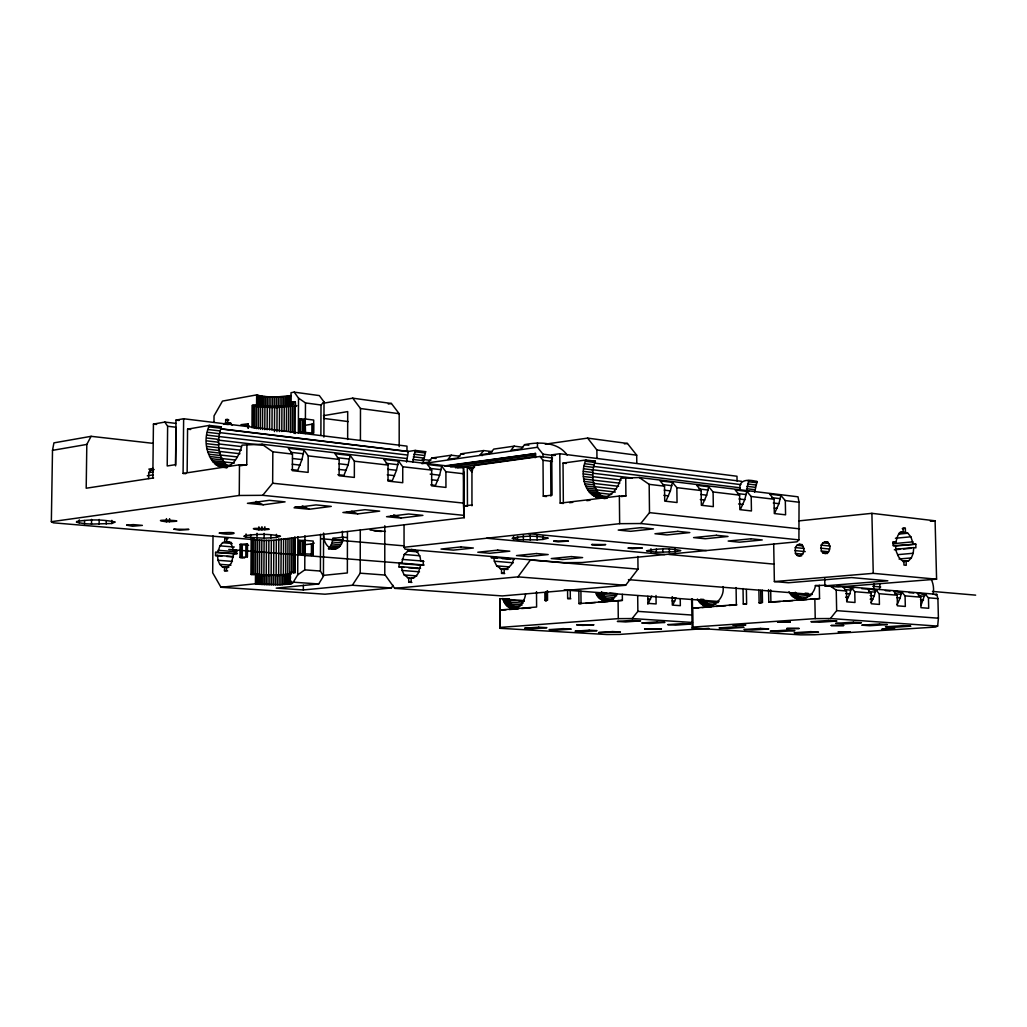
<?xml version="1.0" encoding="UTF-8"?>
<svg xmlns="http://www.w3.org/2000/svg" width="1027" height="1027" viewBox="0 0 1027 1027"><rect width="100%" height="100%" fill="white"/><g stroke="black" fill="none" stroke-linecap="round" stroke-linejoin="round"><path stroke-width="1.5" d="M384.791 525.747L384.778 574.44L394.715 588.355L502.293 595.93L625.636 585.274L638.011 569.125L637.87 556.467M388.039 465.064L388.026 481.111L402.738 482.716L402.738 466.759L398.527 461.123L383.828 459.416L388.039 465.064L354.379 461.2L350.194 455.474L334.969 453.703L339.154 459.441L339.103 475.771L354.341 477.427L354.379 461.2M342.376 537.647L342.389 531.28M347.447 531.511L347.357 572.95L322.889 575.428M347.652 439.479L347.704 411.596L323.428 415.678M323.582 533.052L323.441 576.237L318.691 583.965L276.212 588.124L303.337 589.96L352.364 585.249L360.207 573.182L360.284 529.945M360.426 440.339L360.477 408.515L352.736 398.168L322.94 403.316M294.98 572.206L294.646 537.095M295.134 433.548L295.275 401.685L290.988 402.443L291.026 392.699L294.171 392.134L319.358 395.588L324.019 401.904L323.903 437.091M294.852 573.092L295.147 537.172M295.763 406.564L295.275 401.685M294.479 572.142L290.153 572.591L290.102 582.502L293.26 582.181L297.702 574.889L297.881 536.659M298.344 433.137L298.51 398.091L294.171 392.134M298.831 553.617L298.883 540.407L304.891 540.369L313.222 541.075L313.171 554.246L298.831 553.617L302.169 554.144L302.22 540.959L298.883 540.407M299.37 432.085L299.435 419.029L305.404 418.99L313.697 420.056L313.646 433.073L299.37 432.085L302.695 432.88L302.747 419.85L299.435 419.029M300.269 553.81L300.333 540.613M300.808 432.38L300.86 419.337M303.337 589.96L303.35 585.185M303.607 554.49L303.671 541.332L302.22 540.959M304.133 433.394L304.185 420.39L302.747 419.85M304.531 554.503L305.109 542.102L303.671 541.332M304.583 553.386L304.634 541.717M305.096 432.495L305.147 420.942L304.185 420.39M297.702 574.889L304.762 569.869L304.839 553.579M304.891 540.369L304.916 535.722M305.404 418.99L305.468 402.931L298.51 398.091M305.045 554.131L305.109 542.102M305.545 433.587L305.147 420.942M308.203 455.885L308.126 472.381L292.387 470.661L292.464 454.075L288.317 448.247L304.031 450.083L308.203 455.885L339.154 459.441M311.399 555.504L311.451 543.925L314.275 543.078M311.874 434.216L311.913 424.202L313.415 423.676L313.376 433.702M312.914 555.158L312.953 543.565M323.441 576.237L320.411 571.038L320.54 534.322M320.886 435.332L321.002 404.997L324.019 401.904M258.881 529.829C236.672 526.877 290.782 529.252 258.881 529.829L258.894 526.8M290.102 582.502L292.734 583.31L280.872 584.761L258.727 584.273L258.791 574.44L250.96 574.414L251.191 539.329M290.988 402.443L293.491 404.202L285.108 406.23L270.884 406.538L259.87 405.472L259.934 395.806L256.66 394.882L222.474 401.095L214.04 415.858L213.988 422.264M259.459 575.223L259.677 539.945M260.383 429.286L260.524 406.833C250.01 406.243 250.049 403.727 259.87 405.472M259.998 584.389L260.062 574.568L258.791 574.44M261.128 405.691L261.192 396.024L259.934 395.806M261.41 584.491L261.461 574.671L260.062 574.568M262.527 405.883L262.578 396.229L261.192 396.024M261.834 540.074L261.615 575.338L287.791 575.274L287.971 538.43M261.924 529.881L261.936 526.671M262.527 429.479L262.668 407.039L260.524 406.833M262.925 584.594L262.989 574.773L261.461 574.671M264.029 406.063L264.093 396.409L262.578 396.229M263.888 575.441L264.106 540.189M264.106 538.174L276.43 537.545L280.487 536.21C268.792 533.591 256.301 534.04 244.452 535.735L243.848 536.453L246.031 537.16L264.106 538.174L264.132 533.398M264.773 429.645L264.915 407.218L262.668 407.039M264.838 529.791L264.85 526.761M264.542 584.671L264.607 574.863L262.989 574.773M265.634 406.217L265.685 396.576L264.093 396.409M266.25 575.518L266.455 540.279M267.123 429.774L267.264 407.36L264.915 407.218M266.25 584.735L266.301 574.927L264.607 574.863M267.315 406.358L267.379 396.704L265.685 396.576M268.008 584.799L268.073 574.992L266.301 574.927M269.074 406.461L269.138 396.82L267.379 396.704M268.676 575.569L268.881 540.356M269.536 429.877L269.665 407.462L267.264 407.36M269.831 584.838L269.896 575.03L268.073 574.992M270.884 406.538L270.935 396.91L269.138 396.82M270.923 537.981L270.935 534.797M271.141 575.608L271.346 540.395M271.988 429.954L272.116 407.539L269.665 407.462M271.693 584.864L271.744 575.056L269.896 575.03M272.72 406.602L272.784 396.961L270.935 396.91M152.843 443.317L91.095 436.321L53.93 442.868L52.505 450.352L51.35 521.703L239.252 495.476L262.694 495.322L272.656 483.229L272.835 451.816L261.962 444.242L242.09 445.127C229.252 490.367 195.412 456.579 209.354 425.396L221.383 426.847C216.967 439.659 216.851 456.874 228.02 466.297L215.965 464.987M273.567 584.876L273.837 540.407M274.466 431.584L274.594 407.578L272.116 407.539M274.581 406.628L274.633 396.987L272.784 396.961M275.441 584.864L275.493 575.069L291.296 574.08M276.443 406.628L276.494 396.987L291.36 395.588M276.135 575.621L276.327 540.407M276.943 431.584L277.072 407.578L296.931 405.755M276.43 537.545L276.443 534.361M277.29 584.851L277.341 575.043M278.278 406.602L278.33 396.961M278.612 575.582L278.805 538.777M279.395 431.558L279.524 407.552M279.113 584.812L279.164 575.004M280.076 406.551L280.127 396.91M280.872 584.761L281.231 538.726M281.796 431.481L281.924 407.475M281.834 406.474L281.886 396.833M282.566 584.697L282.618 574.889M283.503 406.358L283.555 396.717M283.388 575.467L283.58 538.649M284.132 431.379L284.261 407.372M284.184 584.62L284.235 574.812M285.108 406.23L285.159 396.589M285.686 584.53L285.827 538.546M286.379 431.25L286.507 407.231M286.597 406.076L286.649 396.435M287.085 584.427L287.136 574.606M287.984 405.896L288.035 396.255M288.51 431.083L288.638 407.051M288.343 584.312L288.394 574.491M289.242 405.704L289.28 396.05M289.473 584.183L289.511 574.363M290.346 405.485L290.397 395.831M289.794 575.146L289.986 538.289M290.5 432.495L290.628 406.846M290.436 584.055L290.448 581.243M290.513 578.304L290.153 572.591M291.309 405.254L291.321 402.494M291.244 583.914L291.257 581.102M292.117 405.01L292.13 402.25M291.668 571.808L291.835 538.122M292.348 432.277L292.477 406.615M292.746 404.754L292.759 401.981M293.35 573.259L293.517 538.289M294.017 433.381L294.146 406.358M227.673 570.948L224.477 570.717L224.502 567.328L222.384 566.878L219.765 564.337L218.032 560.293L217.454 555.363L215.554 555.581L215.58 552.359L237.057 553.604M217.878 552.09L219.919 545.851L222.577 542.705L224.708 541.781L224.733 538.392L226.749 538.148L226.723 541.537L228.841 541.961L231.486 544.477L233.45 550.279L236.595 550.536M228.315 424.587L223.539 423.997L225.658 422.97L225.683 419.619L227.686 419.273L227.66 422.623L229.778 422.931L232.397 425.294M239.252 495.476L239.471 464.795L246.75 464.756L246.904 444.344M239.984 557.443L240.087 544.413L247.43 543.797L247.34 556.852L239.984 557.443L244.606 557.956M241.088 557.533L241.178 544.515M242.205 557.725L242.308 544.721L240.087 544.413M245.825 556.634L245.902 545.093L242.308 544.721M246.031 537.16L246.056 533.963M247.34 556.852L247.327 543.784M248.123 428.079L248.149 423.779L240.96 424.677L249.407 426M248.239 428.105L248.149 423.779M250.652 537.724L250.678 534.541M252 427.72L252.103 405.37M252.578 537.968L252.334 574.606L251.012 574.427M253.31 428.028L253.464 405.729M253.849 574.786L254.093 538.174M254.824 428.323L254.966 406.037M258.727 584.273L255.428 583.785L255.787 539.958M256.506 428.593L256.66 406.333M256.596 404.574L256.66 394.882M255.787 583.875L255.851 574.016M256.955 404.728L257.02 395.036M256.609 584.016L256.673 574.17M256.994 538.084L257.02 533.308M257.764 404.985L257.828 395.305M257.43 575.094L257.649 540.125M258.368 428.85L258.522 406.589M257.584 584.145L257.649 574.311M258.74 405.229L258.804 395.562M708.874 628.331L619.525 634.429L606.906 634.519L500.072 628.306L499.79 598.715L509.045 598.882L511.793 604.736L516.735 608.536C509.854 610.128 504.129 604.749 502.806 598.459M213.013 535.978L212.692 572.809L220.946 587.264L325.033 594.197L391.377 587.996L393.11 585.351M166.4 521.755C142.958 518.751 198.814 520.894 166.4 521.755L166.438 518.622M152.818 478.043L153.434 424.087L164.821 422.071L167.632 426.244L167.208 465.963L175.553 464.653L176.015 420.094L183.64 418.746L406.974 446.142L406.987 450.892M169.558 521.793L169.596 518.674M175.617 465.86L176.015 427.36M185.784 473.691L183.088 473.421L183.64 418.746M187.145 472.24L187.569 429.145L209.354 425.396M84.535 523.693L76.473 522.281L76.64 521.485C89.285 519.367 102.674 519.354 115.229 522.024L111.789 523.513L91.506 524.091L84.535 523.693L84.586 520.522M91.095 436.321L86.82 444.421L86.191 488.223L153.575 477.94M91.506 524.091L91.57 519.354M99.118 524.194L99.183 519.457M106.23 523.988L106.282 520.83M111.789 523.513L111.84 520.342M79.259 523.064L79.297 519.88M722.944 586.584C725.807 600.885 705.228 615.045 697.41 598.985M585.916 460.006C579.215 474.358 584.748 500.046 604.749 497.787C591.963 491.099 590.358 473.37 595.378 461.187L585.916 460.006L563.027 463.087L563.348 503.461L560.177 503.127L559.792 453.729L551.756 454.845L552.064 495.117L543.27 496.195L543.013 460.289L539.971 456.476L474.782 465.501L471.945 470.007L471.945 505.797M51.35 521.703L53.314 522.82L263.105 540.42L272.887 540.356L464.281 517.685L463.357 503.076L463.524 467.863L261.962 444.242M404.047 524.99L404.06 547.263L405.049 549.137L563.977 562.655L582.116 562.526L796.978 541.82L798.916 539.868L799.045 502.229L798.005 496.811L639.269 477.516L620.68 478.248C618.549 489.314 607.445 501.856 595.275 496.734M691.607 598.869L692.172 628.036L800.649 634.866L814.488 634.763L935.469 627.061L937.664 626.098L938.408 618.203L937.908 598.6L936.752 594.351L836.979 585.865M332.324 549.278C338.923 549.804 343.365 543.257 343.095 537.211L347.203 537.57M340.245 545.902L329.924 547.07L332.016 543.155L332.774 538.418L343.095 537.211M740.133 489.969C737.977 478.749 749.274 479.455 757.117 481.547L754.64 492.113M748.824 480.508L746.347 491.111L749.107 491.445M412.674 462.111L415.242 450.417L425.653 451.675L423.085 463.331M903.041 561.666L908.484 560.87L911.36 557.918L913.208 553.271L913.76 547.622L915.891 547.853L915.802 544.169L893.182 545.735M406.551 462.099L408.335 451.431L415.242 450.417M892.745 542.333L895.826 542.038L897.906 535.375L900.82 532.448L903.169 531.935L903.08 528.058L905.339 528.314L905.429 532.191L907.817 533.231L910.846 536.787L913.234 543.899M233.45 550.279L235.786 550.01L235.761 553.258L233.822 553.489L231.345 563.053L228.649 566.198L226.518 567.097L226.492 570.498L224.477 570.717M418.182 551.255L408.695 550.459L404.214 554.464L401.596 563.181L399.079 563.451L399.079 567.02L403.829 567.392M414.279 549.753L411.121 549.484L414.869 550.177L418.066 552.988L420.21 557.494L420.723 561.217L423.291 560.947L423.291 564.555L420.736 564.811L418.092 573.592L414.895 577.058L411.134 578.535L411.147 581.95L408.72 582.181L408.72 578.06L404.214 574.953L402.109 570.46L401.596 566.763L399.079 567.02M291.475 469.596L297.766 470.289L301.964 459.57L304.031 450.083M337.857 474.679L343.942 475.347L348.127 464.807L350.194 455.474M525.529 593.978C524.9 601.244 518.853 610.654 510.496 608.125M387.898 480.161L392.314 480.649L396.486 470.289L398.527 461.123M430.749 484.86L435.499 485.373L439.659 475.193L441.687 466.168L427.45 464.512L431.674 470.084L431.699 485.874L445.949 487.427L445.911 471.727L441.687 466.168M666.202 500.521L670.4 490.893L672.415 482.356L660.091 480.867L664.52 486.169L664.713 501.125L677.05 502.524L676.844 487.645L672.415 482.356M702.494 504.642L706.679 495.168L708.669 486.747L696.704 485.296L701.133 490.547L701.351 505.284L713.316 506.632L713.097 491.972L708.669 486.747M740.621 508.968L744.78 499.648L746.757 491.368L735.165 489.969L739.594 495.13L739.838 509.636L751.443 510.958L751.199 496.516L746.757 491.368M774.782 512.858L778.928 503.666L780.879 495.502L769.621 494.141L774.05 499.238L774.307 513.551L785.578 514.822L785.308 500.585L780.879 495.502M846.62 600.744L849.817 593.863L851.306 587.714L843.051 587.02L846.492 590.987L846.736 601.848L854.99 602.49L854.759 591.68L851.306 587.714M871.076 602.669L874.259 595.865L875.749 589.78L867.661 589.1L871.101 593.041L871.345 603.773L879.433 604.415L879.189 593.709L875.749 589.78M896.995 604.723L900.153 597.996L901.629 591.976L893.734 591.308L897.174 595.211L897.418 605.827L905.326 606.443L905.069 595.865L901.629 591.976M920.975 605.494L925.006 593.965L917.278 593.311L920.706 597.162L920.962 607.676L928.703 608.279L928.447 597.804L925.006 593.965M799.211 544.284L801.522 544.849L803.242 546.839L803.91 549.715L803.345 552.706L801.715 555.004L799.442 555.992L797.145 555.414L795.437 553.437L795.322 547.584L796.952 545.286L799.211 544.284L802.215 544.592M825.156 541.807L827.492 542.384L829.251 544.387L829.932 547.275L829.367 550.292L827.711 552.616L825.4 553.63L823.051 553.039L821.305 551.037L821.189 545.144L822.845 542.821L825.156 541.807L828.147 542.115M826.26 585.21L815.399 585.57C814.013 598.548 795.039 604.98 788.993 591.732M647.819 604.184L651.773 596.071M673.25 604.081L675.997 597.881M513.872 559.266L511.6 564.401L508.172 568.021L504.129 569.561L504.154 573.092L501.548 573.348L501.523 569.074L496.67 565.877L494.372 561.217L493.807 557.391L491.099 557.661L497.427 558.2M616.893 593.799C613.068 603.529 598.536 602.939 595.827 592.72L602.066 593.182L606.251 599.1L610.847 601.334L604.608 600.885M552.167 458.953L550.652 461.303L550.908 496.105M394.715 588.355L517.955 576.866L530.42 559.985L638.011 569.125M567.135 455.025C557.854 441.738 538.957 441.764 524.566 444.665L521.228 448.94L510.868 450.404L514.206 446.154L522.782 447.258M692.172 628.036L693.02 627.086L815.233 618.626L830.419 618.524L836.658 610.641L836.235 590.14L830.252 586.019M482.177 455.654L480.289 454.756L483.64 450.558L492.203 451.623M698.835 607.753L692.493 608.241L736.346 604.582L736.077 587.56M499.79 598.715L499.879 627.433L618.28 618.639L632.118 618.549L637.87 611.373L637.69 595.814M483.64 450.558L461.174 453.78L457.824 457.965L447.965 459.364L451.315 455.205L459.878 456.245M404.06 547.263L619.653 523.68L640.732 523.526L649.5 512.64L649.167 484.346L639.269 477.516M451.315 455.205L431.828 458.003L428.464 462.137L422.97 462.92M152.278 468.556L148.71 472.471L148.633 478.556M935.34 595.082L936.752 594.351M52.505 450.352L86.82 444.421M218.648 427.322L221.383 426.847M388.27 404.009L391.403 403.483L399.182 413.701L399.182 446.668M306.174 425.139L311.913 424.202M148.799 469.146L153.267 468.44M149.595 470.263L154.178 469.544M542.936 539.445L548.238 538.135C536.71 535.516 523.629 535.58 512.139 538.379L517.531 539.624L537.108 539.881L542.936 539.445L542.924 536.299M148.928 472.613L153.37 471.932M147.285 475.783L153.241 474.859M183.088 473.421L239.471 464.795M240.485 465.706L246.75 464.756M422.482 452.137L425.653 451.675M514.206 446.154L493.743 449.107L490.392 453.318L480.289 454.756M488.762 452.227L491.907 451.777M545.26 444.152L587.624 438.105L627.433 443.459L636.701 455.179L636.791 463.1M421.93 463.69L537.468 447.271L542.988 454.165L543.013 456.925M444.755 465.873L535.722 453.549L445.41 466.168M450.468 466.861L536.03 454.948M624.39 443.882L627.433 443.459M455.449 467.798L536.261 456.591M457.708 467.863L463.678 467.041L470.892 467.657L472.702 469.994M554.439 455.436L555.402 455.308L551.756 454.845M468.261 467.863L474.59 466.99M469.994 467.773L470.892 467.657M675.111 551.781L680.76 550.588C669.861 548.02 657.498 548.508 646.496 550.819L656.356 552.256L675.111 551.781L675.073 548.585M263.13 504.809L285.07 501.869L269.331 500.329L247.417 503.307L263.13 504.809L256.147 501.407M592.515 461.572L595.378 461.187M309.268 509.251L331.272 506.401L316.034 504.912L294.056 507.787L309.268 509.251L302.246 505.887M357.614 513.911L379.682 511.138L364.957 509.7L342.915 512.486L357.614 513.911L351.67 511.241M463.69 471.714L463.806 505.977L472.073 504.963M400.787 518.057L422.906 515.374L408.643 513.988L386.55 516.697L400.787 518.057L393.713 514.771M560.177 503.127L619.358 496.041L625.905 495.99L625.713 477.606M569.6 502.716L572.732 502.344M586.815 500.662L589.934 500.29M604.017 498.608L607.137 498.236M621.219 496.555L625.905 495.99M752.573 482.087L757.117 481.547M332.581 540.844L342.902 539.663M304.236 544.759L311.451 543.925M332.016 543.155L342.35 541.974M331.118 545.26L341.452 544.092M328.447 548.508L338.769 547.352M328.537 548.957L335.277 548.944M332.671 548.867L337.1 548.379M798.762 520.907L871.897 513.333L935.096 520.805L936.585 579.177L838.302 586.982L824.886 585.852L824.732 577.944M220.946 587.264L255.428 583.785M930.359 521.267L935.096 520.805M902.245 528.623L905.339 528.314M900.088 532.243L903.169 531.935M899.254 532.782L905.429 532.191M898.561 534.117L907.817 533.231M895.428 538.251L910.846 536.787M892.887 543.707L912.939 541.845M895.762 546.005L915.802 544.169M895.262 549.304L913.76 547.622M894.312 549.804L900.474 549.252M903.555 548.97L911.27 548.264M897.791 554.644L913.208 553.271M899.01 558.996L911.36 557.918M903.85 561.268L908.484 560.87M504.912 599.242L509.045 598.882M544.875 592.772L544.926 600.436L547.545 600.217L547.481 590.705M567.584 590.564L567.649 598.536L570.319 598.317L570.255 590.576M773.69 543.925L774.371 581.577L873.245 573.348L936.585 579.177M578.843 591.064L578.946 603.581L622.388 600.384L622.323 594.325M506.067 609.794L499.79 609.999L536.607 607.021L536.505 591.616M509.174 609.55L518.494 608.793M521.6 608.536L530.933 607.791M585.801 603.35L595.352 602.579M598.523 602.323L608.074 601.54M611.258 601.283L622.388 600.384M824.886 585.852L887.829 580.807L851.499 577.559L788.364 582.758L774.371 581.577M743.022 588.535L743.278 604.056L746.616 603.812L746.385 589.549M758.889 590.127L759.12 602.849L762.483 602.592L762.278 590.101M768.568 589.588L768.787 602.117L819.559 598.587L819.289 585.262M702.006 607.522L711.518 606.79M716.268 606.431L725.781 605.712M728.952 605.468L736.885 604.864M768.787 602.117L780.327 601.565M783.46 601.321L792.883 600.615M797.581 600.256L807.004 599.537M810.136 599.293L819.559 598.587M275.493 575.069L271.744 575.056M274.633 396.987L276.494 396.987M274.594 407.578L277.072 407.578M632.118 618.549L692.506 622.478M506.414 605.365L512.653 605.776M511.818 606.046L519.79 606.572M507.351 606.264L513.59 606.687M508.352 607.034L514.578 607.458M514.347 607.843L517.531 608.048M509.392 607.663L515.631 608.074M511.626 608.433L514.732 608.652M508.237 600.166L524.168 601.27M503.474 600.525L509.713 600.949M504.077 601.886L523.102 603.17M637.87 611.373L691.543 615.019M504.77 603.157L511.01 603.581M509.431 604.12L522.178 604.98M505.554 604.325L511.793 604.736M830.419 618.524L937.664 626.098M352.364 585.249L391.377 587.996M293.26 582.181L318.691 583.965M544.926 600.436L546.698 600.551L546.634 591.359M578.946 603.581L581.038 603.735L580.923 591.09M502.973 599.075L524.04 600.564M509.392 600.025L512.537 600.243M518.853 600.679L523.577 601M603.992 598.471L613.543 599.165M705.061 605.84L713.688 606.366M706.396 606.187L709.58 606.418M600.012 598.651L606.251 599.1M601.09 599.447L607.316 599.896M602.22 600.089L608.459 600.525M603.401 600.564L609.627 601.013M605.84 601.039L608.96 601.257M567.649 598.536L570.832 598.767M703.739 601.565L718.078 602.631M596.482 594.132L602.721 594.582M699.182 601.655L705.536 602.13L711.416 606.302M602.4 594.594L616.713 595.647M222.384 566.878L228.79 567.353M224.502 567.328L227.699 567.559M597.239 595.442L603.465 595.891M647.806 599.113L650.527 599.319M672.094 600.898L674.765 601.09M700.209 602.798L706.563 603.273M706.306 603.683L715.858 604.377M408.72 582.181L411.891 582.412M603.131 596.597L614.262 597.406M701.325 603.799L707.68 604.261M598.073 596.636L604.312 597.098M702.507 604.646L708.861 605.108M599.011 597.714L605.237 598.163M703.765 605.327L713.791 605.994M404.214 574.953L416.872 575.916M759.12 602.849L760.917 602.99L760.699 590.268M360.207 573.182L385.176 575.056M700.581 599.229L703.765 599.473M304.762 569.869L320.411 571.038M407.385 577.79L413.714 578.265M671.992 597.573L674.662 597.778M601.822 592.502L606.598 592.861M609.781 593.105L616.136 593.567M219.765 564.337L230.959 565.171M564.157 589.986L719.003 601.527M698.244 600.384L704.599 600.859L705.536 602.13M836.658 610.641L938.408 618.203M743.278 604.056L746.462 604.3M215.554 555.581L221.948 556.082M226.736 556.441L233.129 556.942M402.109 570.46L419.491 571.808M218.032 560.293L232.423 561.384M501.548 573.348L504.706 573.592M797.568 596.623L807.055 597.38M793.191 596.687L799.507 597.188L803.499 599.28L797.183 598.792M233.822 553.489L236.98 553.733M401.596 566.763L420.569 568.252M794.462 597.56L800.778 598.061M215.58 552.359L234.747 553.861M408.566 567.764L418.053 568.509M795.797 598.266L805.078 599.036M517.955 576.866L625.636 585.274M798.621 599.139L803.358 599.511M217.454 555.363L233.437 556.595M500.098 568.804L508.006 569.446M501.523 569.074L506.272 569.459M628.434 579.652L812.357 594.453M845.632 597.2L848.379 597.419M870.139 599.177L872.834 599.396M789.891 593.17L796.207 593.683L799.507 597.188M228.79 549.445L423.727 564.953M796.528 594.569L810.765 595.711M420.736 564.811L423.894 565.068M790.893 594.492L797.209 594.992M399.079 563.451L421.211 565.209M791.997 595.66L798.313 596.161M218.109 550.292L237.288 551.82M224.708 541.781L231.101 542.307M845.683 593.529L849.817 593.863M870.203 595.532L874.259 595.865M896.995 597.74L900.153 597.996M920.449 599.652L923.543 599.909M222.577 542.705L232.166 543.488M245.902 545.093L248.585 545.311M496.67 565.877L509.328 566.904M402.096 559.381L421.07 560.922M420.723 561.217L423.894 561.474M219.919 545.851L234.297 547.019M805.142 593.157L808.313 593.413M845.375 589.652L850.882 590.114M868.572 591.603L875.312 592.155M894.889 593.799L901.205 594.325M918.395 595.763L924.595 596.289M224.733 538.392L227.93 538.662M494.372 561.217L513.359 562.809M836.235 590.14L846.492 590.987M854.759 591.68L871.101 593.041M879.189 593.709L897.174 595.211M905.069 595.865L920.706 597.162M928.447 597.804L937.908 598.6M404.214 554.464L420.004 555.774M493.807 557.391L514.386 559.124M849.085 587.547L853.822 587.945M861.692 588.625L866.429 589.023M872.732 589.549L877.456 589.96M885.338 590.628L890.062 591.026M896.366 591.552L902.669 592.091M908.972 592.63L913.709 593.028M921.591 593.696L926.315 594.094M502.177 558.598L510.085 559.266M407.372 550.986L416.859 551.794M815.399 585.57L818.545 585.839M332.774 538.418L335.508 538.649M320.873 538.687L403.816 545.838M872.745 586.263L880.717 586.956M932.465 591.424L975.65 595.147M373.956 530.831L381.441 531.511M668.731 554.452L774.153 564.144M486.631 538.238L664.687 554.567M370.118 530.035L385.42 531.421M528.443 533.655L706.371 550.549M795.437 553.437L802.921 554.156M251.628 502.678L259.472 503.435M294.942 506.863L305.597 507.89M346.574 511.844L353.917 512.563M390.761 516.119L397.09 516.722M797.145 555.414L801.638 555.851M823.051 553.039L827.531 553.489M794.77 550.562L805.245 551.602M796.952 545.286L802.934 545.889M820.624 548.148L829.598 549.047M795.322 547.584L804.308 548.482M262.694 495.322L463.652 515.323M821.305 551.037L828.776 551.781M821.189 545.144L830.15 546.056M272.656 483.229L463.357 503.076M640.732 523.526L798.916 539.868M822.845 542.821L828.828 543.437M463.806 505.977L466.232 506.234M895.826 542.038L893.208 541.755L893.297 545.478L895.467 545.709L896.301 551.538L898.42 556.621L901.475 560.177L903.876 561.178L903.965 565.068L906.225 565.286L906.135 561.41M213.025 462.266L225.08 463.588M214.438 463.755L230.754 465.59M217.57 465.963L226.62 466.938M649.5 512.64L799.558 528.841M219.252 466.669L226.8 467.49M220.998 467.105L227.031 467.76M209.495 456.502L221.537 457.837M220.612 458.401L234.926 459.993M210.535 458.62L222.589 459.955M543.27 496.195L546.415 496.542M211.716 460.558L234.323 463.061M591.95 494.693L608.241 496.67M207.865 451.739L219.906 453.087M593.567 495.836L603.042 496.888M219.855 454.974L237.34 456.925M597.059 497.389L604.954 498.275M208.597 454.191L220.651 455.539M598.895 497.8L603.927 498.313M292.207 464.23L300.064 465.103M338.628 469.403L346.24 470.25M387.256 474.821L394.599 475.642M431.456 479.75L437.784 480.456M206.876 446.45L241.242 450.262M587.739 490.02L597.213 491.099M589.023 491.779L598.484 492.857M597.432 492.832L611.681 494.449M292.528 458.504L301.964 459.57M339 463.768L348.127 464.807M387.667 469.3L396.486 470.289M430.159 474.115L439.659 475.193M207.287 449.146L219.329 450.506M219.303 451.405L239.971 453.741M590.422 493.345L599.896 494.411M593.888 486.58L616.059 489.147M585.634 485.989L595.095 487.093M218.905 443.972L241.152 446.54M663.891 495.335L668.526 495.861M700.311 499.546L704.804 500.059M738.567 503.962L742.919 504.462M774.255 508.083L777.067 508.416M290.834 452.329L303.414 453.78M337.408 457.708L349.578 459.108M386.165 463.344L397.924 464.692M430.018 468.402L441.084 469.686M206.645 443.677L218.687 445.063M272.835 451.816L292.464 454.075M402.738 466.759L431.674 470.084M445.911 471.727L463.254 473.717M586.61 488.082L596.084 489.173M596.34 489.866L615.34 492.049M664.238 490.174L670.4 490.893M700.684 494.462L706.679 495.168M738.991 498.968L744.78 499.648M773.292 502.999L778.928 503.666M471.2 467.927L473.614 468.209M584.158 481.419L593.632 482.536M206.697 437.99L218.725 439.402M593.247 483.345L618.588 486.31M217.467 440.005L261.949 445.204M584.812 483.768L594.274 484.872M206.581 440.84L218.623 442.239M220.035 432.649L407.475 455.038M431.828 458.003L436.116 458.517M187.569 429.145L190.637 429.504M583.387 476.477L592.849 477.606M649.167 484.346L664.52 486.169M676.844 487.645L701.133 490.547M713.097 491.972L739.594 495.13M751.199 496.516L774.05 499.238M785.308 500.585L799.045 502.229M207.441 432.29L219.47 433.728M413.368 456.81L423.779 458.055M422.2 459.39L430.762 460.404M583.683 478.98L619.782 483.203M206.979 435.127L406.897 458.555M412.931 459.454L423.342 460.674M208.84 426.808L220.869 428.259M414.741 451.726L425.139 452.984M592.797 473.216L632.375 478.004M164.821 422.071L175.822 423.394M220.908 428.785L408.335 451.431M220.856 428.965L408.284 451.598M583.272 473.922L592.733 475.052M208.057 429.504L220.086 430.955M413.971 454.229L424.382 455.487M662.582 484.577L671.825 485.681M699.117 488.955L708.091 490.033M737.489 493.551L746.193 494.59M771.868 497.671L780.315 498.686M153.434 424.087L156.579 424.459M592.707 476.631L621.207 480.045M167.632 426.244L175.501 427.181M591.539 469.609L740.339 487.812M461.174 453.78L464.024 454.139M583.593 468.761L593.054 469.917M746.578 488.698L754.871 489.712M176.015 420.094L179.096 420.467M583.349 471.342L592.797 472.484M584.633 463.703L594.081 464.872M747.566 483.961L755.872 485.001M225.683 419.619L228.854 420.017M543.013 460.289L552.423 461.457M593.696 466.412L740.891 484.628M563.027 463.087L566.159 463.472M584.029 466.207L593.478 467.375M746.988 486.31L755.281 487.324M227.66 422.623L230.844 423.021M225.658 422.97L230.42 423.56M542.988 454.165L553.746 455.526M585.403 461.277L594.864 462.458M748.324 481.689L756.617 482.729M594.505 463.1L741.725 481.355M539.971 456.476L552.513 458.042M559.792 453.729L736.988 476.246L737.065 481.008M323.582 418.4L348.294 421.583M524.566 444.665L528.854 445.217M587.624 438.105L596.88 449.993L636.701 455.179M360.477 408.515L399.182 413.701M305.468 402.931L321.002 404.997M352.736 398.168L391.403 403.483M290.551 572.655L291.347 572.809M331.49 548.636C326.278 546.646 323.698 540.805 323.672 535.516M468.209 467.336L471.829 472.035M795.309 592.245L796.207 593.683M601.514 591.68L602.066 593.182M463.524 467.863L464.281 517.685M499.879 627.433L500.072 628.306M871.897 513.333L873.245 573.348M814.835 598.613L815.233 618.626M770.686 589.883L770.905 602.284M692.75 607.907L693.02 627.086M692.352 598.69L692.493 608.241M680.246 598.702L680.336 605.673L672.313 605.096L672.21 596.7M669.347 548.983L669.399 552.167M662.774 549.15L662.813 552.333M656.317 549.073L656.356 552.256M656.009 595.493L656.112 603.94L647.921 603.35L647.844 596.289M650.951 548.752L650.99 551.935M619.358 496.041L619.653 523.68M618.087 600.41L618.28 618.639M596.88 449.993L596.957 458.003M545.889 591.642L545.953 600.988M537.442 442.817L537.468 447.271M537.082 535.067L537.108 539.881M535.067 453.241L535.093 457.76M530.227 535.247L530.253 540.061M523.359 535.157L523.385 539.971M517.518 536.479L517.531 539.624M513.564 535.914L513.577 539.059M467.311 467.465L467.452 506.35M873.938 583.657A13.069 10.373 -85.6 0 1 873.425 589.305M931.13 579.112A19.86 16.047 -85.8 0 1 933.132 594.081M879.818 584.183A20.335 16.137 -85.6 0 1 879.382 589.511M894.607 628.909L882.052 629.204L894.607 628.909M126.642 525.169L132.56 526.235L142.381 525.388L133.215 524.604L126.642 525.169M173.935 529.187L179.404 530.189L188.917 529.393L173.935 529.187M219.342 533.064C232.68 536.351 244.516 530.843 219.342 533.064M554.246 540.908L553.669 541.19L558.187 541.832L568.47 541.088L554.246 540.908M576.635 624.724L582.707 625.404L593.965 624.763L576.635 624.724M592.168 544.426L591.578 544.695L595.801 545.298L605.725 544.592L592.168 544.426M628.614 547.827L627.972 548.097L632.183 548.713L642.35 548.007L628.614 547.827M644.609 628.896L661.414 628.922L644.609 628.896M733.021 624.955L745.615 624.981L733.021 624.955M777.555 621.887L790.315 621.913L777.555 621.887M786.849 628.473L799.122 628.485L786.849 628.473M831.202 625.52L843.642 625.546L831.202 625.52M838.327 631.823L850.292 631.849L838.327 631.823M460.995 546.916L441.032 549.06L453.395 550.125L473.37 548.007L460.995 546.916M641.105 527.621L618.215 530.073L630.591 531.318L653.467 528.879L641.105 527.621M497.774 550.138L477.786 552.231L489.828 553.271L509.816 551.191L497.774 550.138M677.82 531.357L654.956 533.745L666.959 534.939L689.81 532.577L677.82 531.357M536.492 553.54L516.504 555.568L528.199 556.57L548.187 554.554L536.492 553.54M716.397 535.285L693.572 537.596L705.215 538.751L728.015 536.466L716.397 535.285M571.243 556.583L551.255 558.56L562.642 559.535L582.63 557.584L571.243 556.583M750.942 538.79L728.169 541.049L739.479 542.179L762.239 539.945L750.942 538.79M538.7 627.189L524.63 628.216L532.833 628.704L546.903 627.677L538.7 627.189M632.439 620.321L617.343 621.425L625.546 621.951L640.63 620.847L632.439 620.321M563.155 628.64L549.086 629.654L557.147 630.129L571.217 629.115L563.155 628.64M656.856 621.887L641.772 622.978L649.821 623.492L664.893 622.413L656.856 621.887M589.151 630.18L575.081 631.181L582.977 631.644L597.034 630.655L589.151 630.18M682.788 623.569L667.717 624.634L675.586 625.135L690.658 624.069L682.788 623.569M612.67 631.579L598.613 632.568L620.424 632.041L612.67 631.579M735.704 626.804L719.067 627.946L727.411 628.473L744.036 627.343L735.704 626.804M828.648 620.462L810.906 621.682L819.199 622.246L836.928 621.04L828.648 620.462M760.545 628.408L743.946 629.525L752.123 630.039L768.722 628.935L760.545 628.408M853.321 622.182L835.619 623.376L843.732 623.928L861.435 622.747L853.321 622.182M786.9 630.116L770.314 631.207L778.325 631.708L794.885 630.629L786.9 630.116M879.471 624.018L861.807 625.173L869.741 625.725L887.392 624.57L879.471 624.018M810.714 631.644L794.166 632.722L801.997 633.223L818.545 632.144L810.714 631.644M903.08 625.661L885.454 626.804L893.233 627.343L910.833 626.2L903.08 625.661"/></g></svg>
